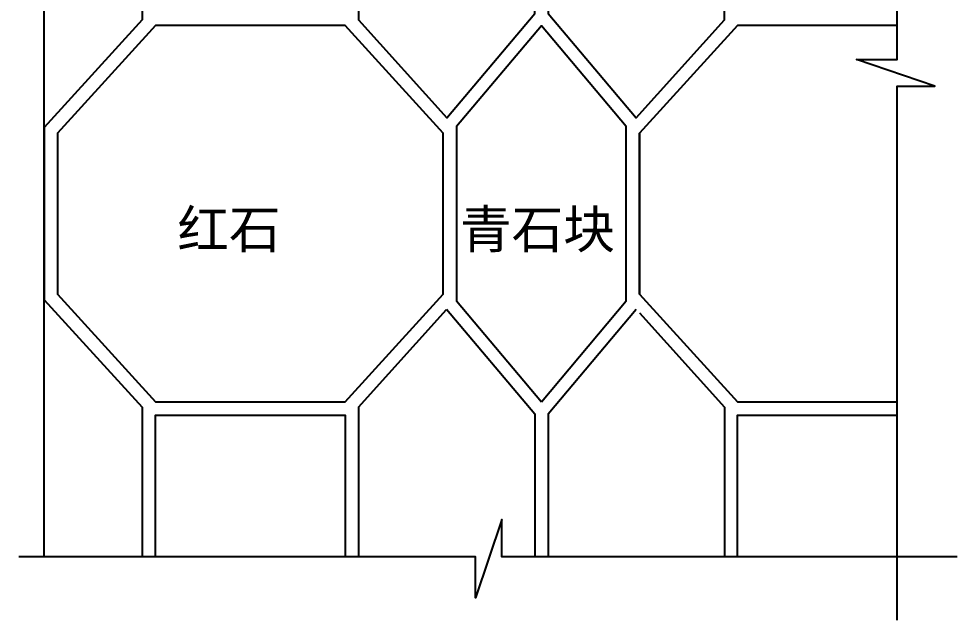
# Model space of a CAD drawing. Extents: x 2449 to 3440, y 3394 to 4721.
# Drawn here: x 2449 to 3440, y 3394 to 4029 of the extents above; entities that cross this region are included whole.
import ezdxf

# ---------------------------------------------------------------- set-up
doc = ezdxf.new("R2010")
doc.units = 0
doc.header["$LTSCALE"] = 10
doc.header["$MEASUREMENT"] = 0
for name, color, linetype in [('3', 3, 'CONTINUOUS'), ('4', 4, 'CONTINUOUS'), ('7', 7, 'CONTINUOUS'), ('TEXT', 3, 'CONTINUOUS')]:
    doc.layers.add(name, color=color, linetype=linetype)
doc.styles.add('HZ', font='')
doc.styles.get('HZ').set_extended_font_data('仿宋_GB2312')

msp = doc.modelspace()

# ---------------------------------------------------------------- linework, layer by layer
at = {"layer": '3'}
for points in [[(3376.67, 3394.36), (3376.67, 3957.88), (3416.34, 3957.88), (3333.63, 3985.95), (3376.67, 3985.95), (3376.67, 4721.18)], [(3439.91, 3461.15), (2959.4, 3461.15), (2959.4, 3500.81), (2931.33, 3418.1), (2931.33, 3461.15), (2449.47, 3461.15)]]:
    msp.add_lwpolyline(points, dxfattribs=at)
at = {"layer": '4'}
msp.add_lwpolyline([(2476.27, 3461.15), (2476.27, 4661.3), (3376.67, 4661.3)], dxfattribs=at)
at = {"layer": '7'}
for p, q in [((2476.27, 3914.33), (2476.27, 3732.64)), ((3104.6, 3738.44), (3208.17, 3624.88)), ((2476.27, 3732.64), (2579.83, 3619.08)), ((2807.92, 3619.08), (2900.99, 3722.16)), ((2994.04, 3611.95), (2900.99, 3722.16)), ((3101.09, 3722.16), (3008.04, 3611.95)), ((2579.83, 3619.08), (2579.83, 3461.15)), ((2807.92, 3619.08), (2807.92, 3461.15)), ((3208.17, 3624.88), (3376.67, 3624.88)), ((2994.04, 3612.08), (2994.04, 3461.15)), ((3008.04, 3612.08), (3008.04, 3461.15))]:
    msp.add_line(p, q, dxfattribs=at)
for points in [[(2476.27, 4357.86), (2579.83, 4244.29), (2579.83, 4027.89), (2476.27, 3914.33)], [(3376.67, 4022.09), (3208.17, 4022.09), (3104.6, 3908.53), (3104.6, 3738.44), (3104.6, 3908.53)], [(3104.6, 3718.64), (3194.17, 3619.08), (3194.17, 3461.15)], [(2593.83, 3461.15), (2593.83, 3610.88), (2793.92, 3610.88), (2793.92, 3461.15)], [(3208.17, 3461.15), (3208.17, 3610.88), (3376.67, 3610.88)]]:
    msp.add_lwpolyline(points, dxfattribs=at)
for points in [[(2807.92, 4244.29), (2807.92, 4027.89), (2901.1, 3924.71), (2994.04, 4034.81), (2994.04, 4237.16), (2900.99, 4347.37)], [(3008.04, 4237.16), (3008.04, 4034.81), (3100.99, 3924.71), (3194.17, 4027.89), (3194.17, 4244.29), (3101.09, 4347.37)], [(2793.92, 3624.88), (2897.48, 3738.44), (2897.48, 3908.53), (2793.92, 4022.09), (2593.83, 4022.09), (2490.27, 3908.53), (2490.27, 3738.44), (2593.83, 3624.88)], [(3001.04, 3624.96), (3090.6, 3731.44), (3090.6, 3915.32), (3001.04, 4021.8), (2911.48, 3915.32), (2911.48, 3731.44)]]:
    msp.add_lwpolyline(points, close=True, dxfattribs=at)

# ---------------------------------------------------------------- texts
at = {"layer": 'TEXT', "style": 'HZ'}
for s, p in [('红石', (2616.81, 3786.99)), ('青石块', (2915.01, 3786.99))]:
    msp.add_text(s, height=40, dxfattribs=at).set_placement(p)

doc.saveas('drawing.dxf')
